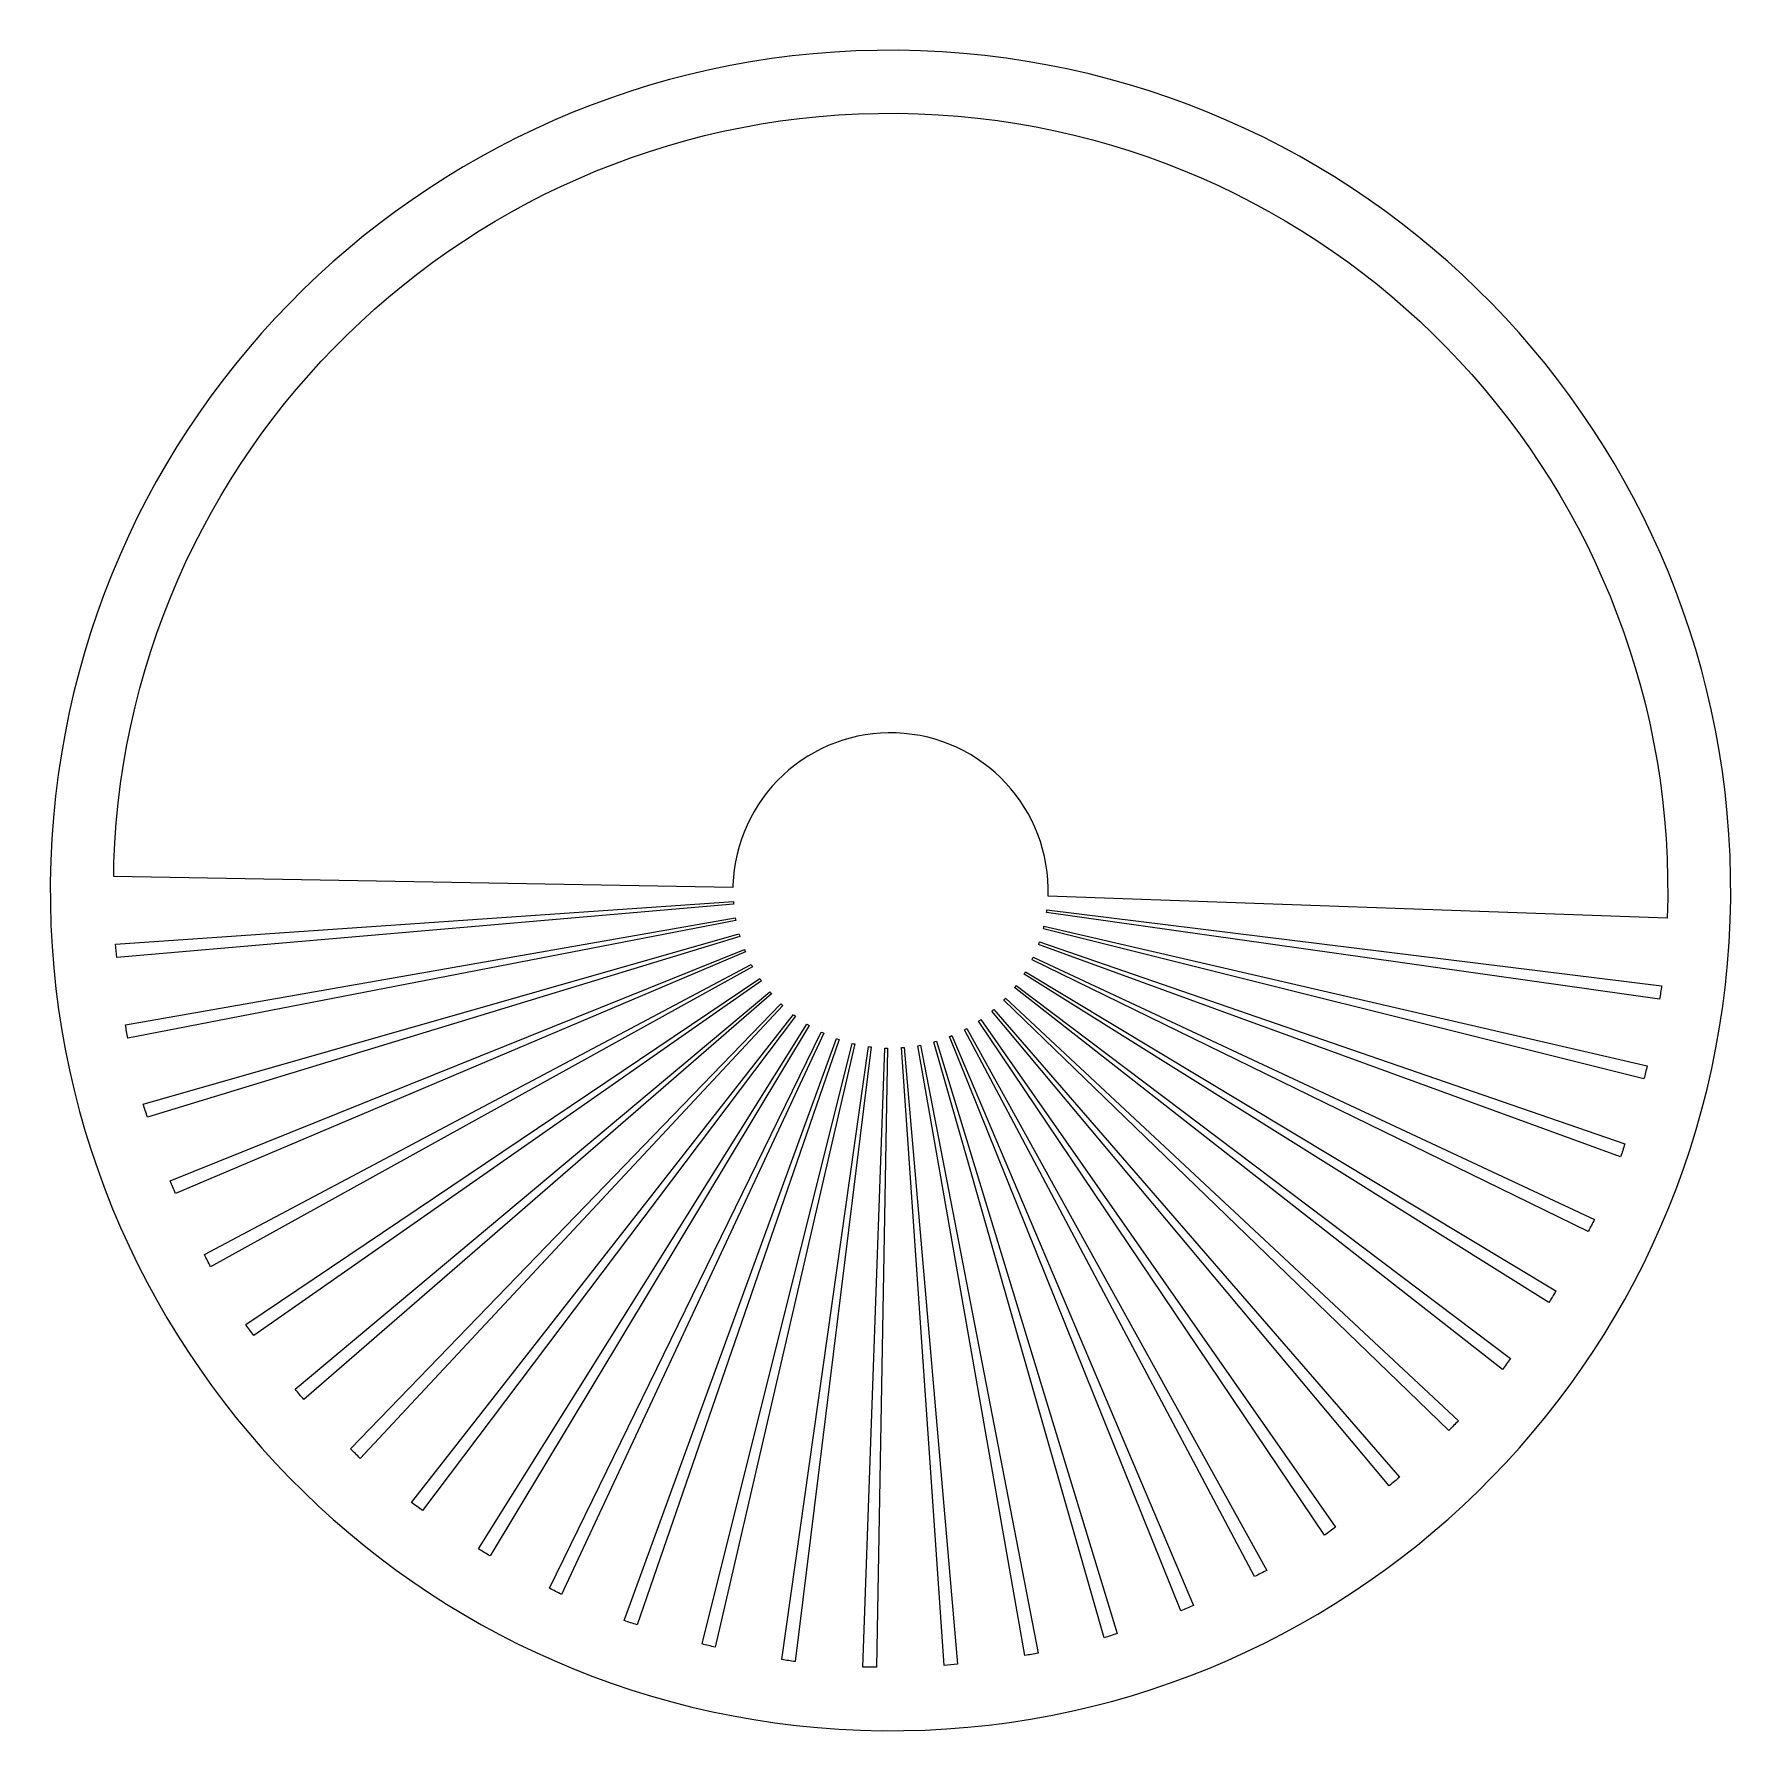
# Model space of a CAD drawing. Extents: x 121 to 284, y 179 to 342.
import ezdxf

# ---------------------------------------------------------------- set-up
doc = ezdxf.new("R2010")
doc.units = 0
doc.layers.add('ten_min_wheel', color=7, linetype='CONTINUOUS')

msp = doc.modelspace()

# ---------------------------------------------------------------- linework, layer by layer
at = {"layer": 'ten_min_wheel', "color": 7}
for p, q in [((205.01279, 340.689158), (205.01279, 340.689158)), ((204.79903, 334.696954), (204.79903, 334.696953)), ((187.172509, 261.06602), (128.263197, 262.1385)), ((128.43817, 255.69342), (187.208621, 259.75855)), ((187.228781, 259.49774), (128.544332, 254.40775)), ((276.06665, 258.15651), (217.15268, 260.25817)), ((129.375309, 248.01528), (187.395043, 258.20063)), ((187.437533, 257.94212), (129.581678, 246.74104)), ((275.33628, 250.45306), (217.0049, 258.69562)), ((217.04309, 258.95435), (275.53327, 251.72791)), ((217.0431, 258.95435), (217.04309, 258.95435)), ((131.061021, 240.46299), (187.746909, 256.67092)), ((187.824869, 256.42097), (131.464039, 239.23654)), ((216.34046, 255.8991), (216.34047, 255.8991)), ((216.34047, 255.8991), (272.02928, 236.67726)), ((273.85443, 242.86122), (216.70794, 257.15494)), ((216.76564, 257.40987), (274.15101, 244.11597)), ((216.76564, 257.40987), (216.76564, 257.40987)), ((133.6223, 233.16075), (188.260232, 255.18821)), ((188.356002, 254.94486), (134.120229, 231.97126)), ((268.55923, 228.3471), (215.6303, 254.21182)), ((215.74368, 254.4477), (269.14121, 229.4991)), ((215.74368, 254.4477), (215.74368, 254.4477)), ((271.63485, 235.44825), (216.24796, 255.65419)), ((136.886292, 226.14784), (188.913083, 253.76101)), ((189.044618, 253.53448), (137.4762, 225.00005)), ((264.80435, 221.58457), (214.87741, 252.83477)), ((215.00805, 253.06177), (265.47399, 222.6864)), ((215.00805, 253.06177), (215.00805, 253.06177)), ((140.823146, 219.48635), (189.729308, 252.42002)), ((189.876741, 252.20431), (141.585926, 218.4446)), ((145.515523, 213.3336), (190.670083, 251.16406)), ((190.835571, 250.96166), (146.357113, 212.35574)), ((260.40283, 215.22054), (213.96771, 251.55536)), ((214.13065, 251.76), (261.15737, 216.2671)), ((214.13065, 251.76), (214.13065, 251.76)), ((150.787487, 207.67158), (191.739316, 250.01572)), ((191.93153, 249.8377), (151.702905, 206.76297)), ((249.62194, 204.14582), (211.79148, 249.30039)), ((211.99388, 249.46587), (250.5998, 204.98742)), ((211.99388, 249.46587), (211.99388, 249.46587)), ((255.28396, 209.41779), (212.93983, 250.36962)), ((213.11784, 250.56184), (256.19257, 210.33321)), ((213.11784, 250.56184), (213.11784, 250.56184)), ((156.590231, 202.55271), (192.925056, 248.98783)), ((193.1297, 248.82489), (157.6368, 201.79817)), ((162.954274, 198.15119), (194.204469, 248.07813)), ((194.431467, 247.94749), (164.056097, 197.48155)), ((209.42106, 247.67492), (237.95549, 196.1065)), ((209.42106, 247.67492), (209.42106, 247.67492)), ((243.46919, 199.45345), (210.53552, 248.35961)), ((210.75123, 248.50704), (244.51095, 200.21622)), ((210.75123, 248.50704), (210.75123, 248.50704)), ((169.716795, 194.39631), (195.581518, 247.32524)), ((195.817402, 247.21186), (170.868801, 193.81433)), ((176.81794, 191.32068), (197.02389, 246.70759)), ((197.2688, 246.61509), (178.046961, 190.92625)), ((184.23092, 189.1011), (198.52464, 246.24759)), ((198.77957, 246.18989), (185.485666, 188.80452)), ((205.01342, 246.06786), (205.01342, 246.06785)), ((205.01342, 246.06785), (216.2145, 188.21199)), ((222.49255, 189.69133), (206.28462, 246.37721)), ((206.53457, 246.45516), (223.719, 190.09434)), ((206.53457, 246.45511), (206.53457, 246.45516)), ((229.79479, 192.2526), (207.76734, 246.89053)), ((208.01068, 246.98633), (208.01068, 246.98631)), ((208.01068, 246.98631), (230.98428, 192.75053)), ((236.8077, 195.51659), (209.19453, 247.54338)), ((191.822244, 187.6192), (200.06532, 245.95058)), ((200.32405, 245.91238), (193.097607, 187.42219)), ((199.52621, 186.88841), (201.62787, 245.80238)), ((201.88953, 245.80325), (200.81704, 186.89341)), ((201.88954, 245.80305), (201.88953, 245.80325)), ((207.26212, 187.06847), (203.19699, 245.83891)), ((203.4578, 245.85911), (203.4578, 245.85908)), ((203.4578, 245.85908), (208.54779, 187.17464)), ((214.94026, 188.00562), (204.75491, 246.02536)), ((140.823127, 219.48583), (140.823146, 219.48635)), ((243.46971, 199.45343), (243.46919, 199.45345))]:
    msp.add_line(p, q, dxfattribs=at)
for points in [[(205.01279, 340.689158), (160.887325, 342.263241), (123.840509, 307.768554), (122.266383, 263.64309)], [(282.05886, 257.94275), (283.632944, 302.068217), (249.138255, 339.115033), (205.01279, 340.689158)], [(128.258597, 263.42933), (129.714658, 304.245391), (163.982968, 336.152985), (204.79903, 334.696954)], [(204.79903, 334.696953), (245.615094, 333.24089), (277.522687, 298.972575), (276.06665, 258.15651)], [(202.69738, 275.7835), (198.721612, 275.925396), (194.85232, 274.482078), (191.940738, 271.771071)], [(217.15268, 260.25817), (217.44816, 268.537092), (210.976302, 275.488019), (202.69738, 275.7835)], [(191.940738, 271.771071), (189.029156, 269.060065), (187.313798, 265.303453), (187.172037, 261.32768)], [(122.266383, 263.64309), (120.692298, 219.517624), (155.186985, 182.470807), (199.31245, 180.89668)], [(128.263197, 262.1385), (128.257908, 262.568755), (128.256375, 262.999048), (128.258597, 263.42933)], [(187.172037, 261.32768), (187.171434, 261.24046), (187.171591, 261.153237), (187.172509, 261.06602)], [(187.208621, 259.75855), (187.214583, 259.671556), (187.221303, 259.584616), (187.228781, 259.49774)], [(187.395043, 258.20063), (187.408454, 258.114338), (187.422617, 258.028165), (187.437533, 257.94212)], [(199.31245, 180.89668), (243.437917, 179.322595), (280.484735, 213.817284), (282.05886, 257.94275)], [(217.0049, 258.69562), (217.018385, 258.781751), (217.031119, 258.867997), (217.0431, 258.95435)], [(187.746909, 256.67092), (187.772168, 256.587378), (187.798156, 256.504058), (187.824869, 256.42097)], [(216.24796, 255.65419), (216.279505, 255.735556), (216.31034, 255.817196), (216.34046, 255.8991)], [(216.70794, 257.15494), (216.727913, 257.239747), (216.747147, 257.324727), (216.76564, 257.40987)], [(128.544332, 254.40775), (128.505207, 254.83599), (128.469819, 255.264563), (128.43817, 255.69342)], [(188.260232, 255.18821), (188.291448, 255.106817), (188.323372, 255.025697), (188.356002, 254.94486)], [(215.6303, 254.21182), (215.668779, 254.290115), (215.706573, 254.368745), (215.74368, 254.4477)], [(188.913083, 253.76101), (188.956268, 253.685119), (189.000114, 253.609606), (189.044618, 253.53448)], [(214.87741, 252.83477), (214.921616, 252.910055), (214.965165, 252.985725), (215.00805, 253.06177)], [(189.729308, 252.42002), (189.777825, 252.34769), (189.826971, 252.275784), (189.876741, 252.20431)], [(190.670083, 251.16406), (190.724657, 251.096114), (190.779821, 251.028645), (190.835571, 250.96166)], [(213.96771, 251.55536), (214.022617, 251.623098), (214.076933, 251.691314), (214.13065, 251.76)], [(275.53327, 251.72791), (275.471314, 251.302395), (275.405649, 250.877429), (275.33628, 250.45306)], [(191.739316, 250.01572), (191.802868, 249.955822), (191.866942, 249.896479), (191.93153, 249.8377)], [(211.79148, 249.30039), (211.859426, 249.354961), (211.926895, 249.410123), (211.99388, 249.46587)], [(212.93983, 250.36962), (212.999725, 250.433174), (213.059064, 250.49725), (213.11784, 250.56184)], [(129.581678, 246.74104), (129.509183, 247.165178), (129.44039, 247.589941), (129.375309, 248.01528)], [(192.925056, 248.98783), (192.992796, 248.932923), (193.061013, 248.878607), (193.1297, 248.82489)], [(194.204469, 248.07813), (194.279753, 248.033924), (194.355422, 247.990375), (194.431467, 247.94749)], [(209.19453, 247.54338), (209.270421, 247.586566), (209.345934, 247.630415), (209.42106, 247.67492)], [(210.53552, 248.35961), (210.60785, 248.408126), (210.679756, 248.457271), (210.75123, 248.50704)], [(195.581518, 247.32524), (195.659815, 247.286761), (195.738446, 247.248967), (195.817402, 247.21186)], [(197.02389, 246.70759), (197.105256, 246.676045), (197.186896, 246.64521), (197.2688, 246.61509)], [(198.52464, 246.24759), (198.609447, 246.227617), (198.694427, 246.208383), (198.77957, 246.18989)], [(204.75491, 246.02536), (204.841202, 246.038774), (204.927375, 246.052941), (205.01342, 246.06786)], [(206.28462, 246.37721), (206.368162, 246.402449), (206.451482, 246.428417), (206.53457, 246.45511)], [(207.76734, 246.89053), (207.84873, 246.921756), (207.929847, 246.95369), (208.01068, 246.98633)], [(200.06532, 245.95058), (200.151451, 245.937095), (200.237697, 245.924361), (200.32405, 245.91238)], [(201.62787, 245.80238), (201.715094, 245.801843), (201.80232, 245.802066), (201.88954, 245.80305)], [(203.19699, 245.83891), (203.283984, 245.844885), (203.370924, 245.851619), (203.4578, 245.85911)], [(274.15101, 244.11597), (274.055798, 243.696866), (273.956934, 243.2786), (273.85443, 242.86122)], [(131.464039, 239.23654), (131.326134, 239.644176), (131.191789, 240.053009), (131.061021, 240.46299)], [(272.02928, 236.67726), (271.901381, 236.26645), (271.769899, 235.856765), (271.63485, 235.44825)], [(134.120229, 231.97126), (133.950799, 232.366302), (133.784816, 232.762814), (133.6223, 233.16075)], [(269.14121, 229.4991), (268.950571, 229.113414), (268.756571, 228.7294), (268.55923, 228.3471)], [(137.4762, 225.00005), (137.276229, 225.380924), (137.079586, 225.763535), (136.886292, 226.14784)], [(265.47399, 222.6864), (265.253983, 222.317184), (265.030761, 221.949894), (264.80435, 221.58457)], [(141.585926, 218.4446), (141.328636, 218.789451), (141.074359, 219.136541), (140.823127, 219.48583)], [(261.15737, 216.2671), (260.908905, 215.916059), (260.657382, 215.567193), (260.40283, 215.22054)], [(146.357113, 212.35574), (146.073745, 212.67924), (145.793204, 213.005206), (145.515523, 213.3336)], [(256.19257, 210.33321), (255.892367, 210.025435), (255.589485, 209.720283), (255.28396, 209.41779)], [(151.702905, 206.76297), (151.39513, 207.063173), (151.089979, 207.366055), (150.787487, 207.67158)], [(250.5998, 204.98742), (250.2763, 204.704049), (249.950334, 204.423505), (249.62194, 204.14582)], [(157.6368, 201.79817), (157.285756, 202.046635), (156.936887, 202.298158), (156.590231, 202.55271)], [(244.51095, 200.21622), (244.166096, 199.958932), (243.819002, 199.704659), (243.46971, 199.45343)], [(164.056097, 197.48155), (163.686884, 197.701557), (163.319595, 197.924779), (162.954274, 198.15119)], [(237.95549, 196.1065), (237.574616, 195.906529), (237.192005, 195.709885), (236.8077, 195.51659)], [(170.868801, 193.81433), (170.483113, 194.004969), (170.099097, 194.198969), (169.716795, 194.39631)], [(230.98428, 192.75053), (230.589238, 192.5811), (230.192726, 192.415117), (229.79479, 192.2526)], [(178.046961, 190.92625), (177.636148, 191.054149), (177.226458, 191.18563), (176.81794, 191.32068)], [(185.485666, 188.80452), (185.066563, 188.899732), (184.648299, 188.998596), (184.23092, 189.1011)], [(223.719, 190.09434), (223.311364, 189.956437), (222.902531, 189.822096), (222.49255, 189.69133)], [(193.097607, 187.42219), (192.671921, 187.484149), (192.246784, 187.549822), (191.822244, 187.6192)], [(216.2145, 188.21199), (215.790362, 188.139494), (215.365599, 188.070702), (214.94026, 188.00562)], [(200.81704, 186.89341), (200.386786, 186.887988), (199.956493, 186.886321), (199.52621, 186.88841)], [(208.54779, 187.17464), (208.11955, 187.135513), (207.690977, 187.100121), (207.26212, 187.06847)]]:
    msp.add_open_spline(points, degree=3, dxfattribs=at)

doc.saveas('drawing.dxf')
